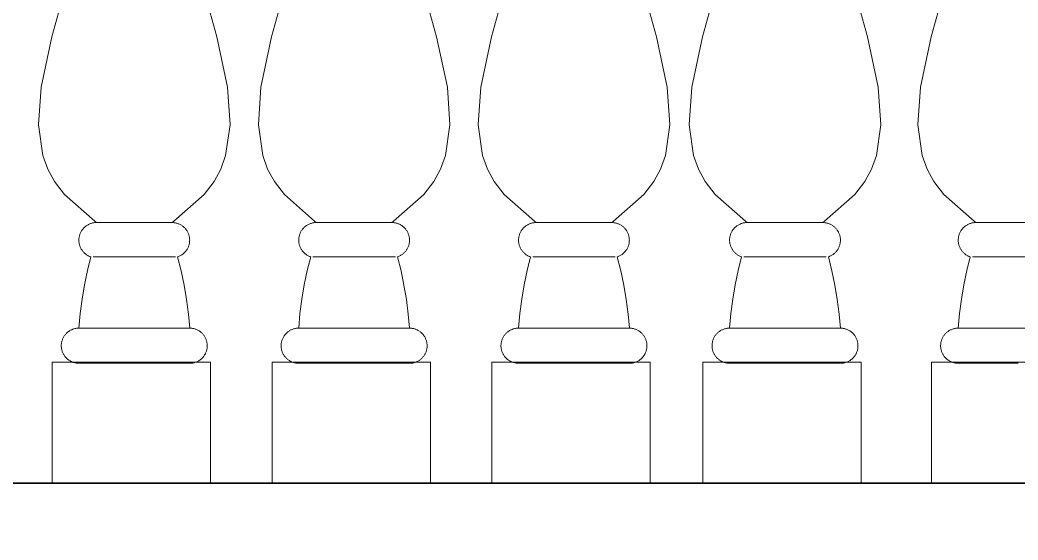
# Model space of a CAD drawing. Header units: inches. Extents: x 8351 to 42256, y 21052 to 33437.
# Drawn here: x 25465.89 to 25494.26, y 24290.6 to 24305.38 of the extents above; entities that cross this region are included whole.
import ezdxf

# ---------------------------------------------------------------- set-up
doc = ezdxf.new("R2010")
doc.units = ezdxf.units.IN
doc.header["$MEASUREMENT"] = 0
for name, color, linetype, lineweight in [('A-GENM', 13, 'Continuous', 9), ('A-WALL', 7, 'Continuous', 35), ('A-WALL-PATT', 111, 'Continuous', 13)]:
    doc.layers.add(name, color=color, linetype=linetype, lineweight=lineweight)

# ---------------------------------------------------------------- blocks, each defined once
blk = doc.blocks.new('Railing_post_7739_2__rfa HARRIS - post-341513-South')
at = {"layer": 'A-GENM'}
for p, q in [((-340.504, 13.402), (-341.527, 13.402)), ((-339.482, 13.402), (-340.504, 13.402)), ((-340.504, 12.427), (-341.677, 12.427)), ((-339.332, 12.427), (-340.504, 12.427)), ((-340.504, 10.402), (-342.079, 10.402)), ((-338.929, 10.402), (-340.504, 10.402)), ((-342.837, 6), (-342.837, 9.439)), ((-338.337, 9.439), (-342.837, 9.439)), ((-338.337, 9.439), (-338.337, 6))]:
    blk.add_line(p, q, dxfattribs=at)
at = {"layer": 'A-GENM', "flags": 128}
for points in [[(-341.579, 13.402), (-341.628, 13.441), (-342.488, 14.201), (-342.772, 14.566), (-342.964, 14.922), (-343.102, 15.309), (-343.227, 16.177), (-343.155, 17.249), (-342.849, 18.681), (-342.186, 21.077), (-341.788, 23.248), (-341.598, 25.565), (-341.579, 25.902)], [(-339.429, 13.402), (-339.38, 13.441), (-338.521, 14.201), (-338.237, 14.566), (-338.045, 14.922), (-337.906, 15.309), (-337.781, 16.177), (-337.853, 17.249), (-338.16, 18.681), (-338.823, 21.077), (-339.221, 23.248), (-339.411, 25.565), (-339.429, 25.902)], [(-341.737, 12.427), (-341.756, 12.434), (-341.774, 12.441), (-341.793, 12.45), (-341.811, 12.459), (-341.828, 12.468), (-341.845, 12.478), (-341.862, 12.489), (-341.878, 12.501), (-341.894, 12.513), (-341.909, 12.526), (-341.924, 12.54), (-341.938, 12.554), (-341.952, 12.568), (-341.965, 12.584), (-341.977, 12.599), (-341.989, 12.615), (-342, 12.632), (-342.011, 12.649), (-342.02, 12.667), (-342.029, 12.684), (-342.038, 12.703), (-342.045, 12.721), (-342.052, 12.74), (-342.058, 12.759), (-342.064, 12.778), (-342.068, 12.798), (-342.072, 12.817), (-342.075, 12.837), (-342.077, 12.857), (-342.079, 12.877), (-342.079, 12.897), (-342.079, 12.917), (-342.078, 12.937), (-342.076, 12.957), (-342.074, 12.977), (-342.07, 12.996), (-342.066, 13.016), (-342.061, 13.035), (-342.055, 13.054), (-342.049, 13.073), (-342.042, 13.092), (-342.034, 13.11), (-342.025, 13.128), (-342.016, 13.146), (-342.005, 13.163), (-341.995, 13.18), (-341.983, 13.196), (-341.971, 13.212), (-341.958, 13.228), (-341.945, 13.243), (-341.931, 13.257), (-341.917, 13.271), (-341.902, 13.284), (-341.886, 13.297), (-341.87, 13.309), (-341.854, 13.32), (-341.837, 13.33), (-341.819, 13.34), (-341.802, 13.35), (-341.783, 13.358), (-341.765, 13.366), (-341.746, 13.373), (-341.727, 13.379), (-341.708, 13.385), (-341.689, 13.39), (-341.669, 13.394), (-341.649, 13.397), (-341.63, 13.399), (-341.61, 13.401), (-341.59, 13.402), (-341.579, 13.402)], [(-340.504, 13.402), (-340.547, 13.402), (-340.59, 13.402), (-340.633, 13.402), (-340.676, 13.402), (-340.718, 13.402), (-340.76, 13.402), (-340.801, 13.402), (-340.842, 13.402), (-340.883, 13.402), (-340.923, 13.402), (-340.962, 13.402), (-341.001, 13.402), (-341.038, 13.402), (-341.075, 13.402), (-341.111, 13.402), (-341.146, 13.402), (-341.18, 13.402), (-341.213, 13.402), (-341.245, 13.402), (-341.275, 13.402), (-341.305, 13.402), (-341.333, 13.402), (-341.36, 13.402), (-341.385, 13.402), (-341.409, 13.402), (-341.431, 13.402), (-341.452, 13.402), (-341.472, 13.402), (-341.49, 13.402), (-341.506, 13.402), (-341.521, 13.402), (-341.534, 13.402), (-341.546, 13.402), (-341.555, 13.402), (-341.564, 13.402), (-341.57, 13.402), (-341.575, 13.402), (-341.578, 13.402), (-341.579, 13.402)], [(-341.579, 13.402), (-341.578, 13.402), (-341.576, 13.402), (-341.572, 13.402), (-341.566, 13.402), (-341.558, 13.402), (-341.548, 13.402), (-341.537, 13.402), (-341.525, 13.402), (-341.51, 13.402), (-341.494, 13.402), (-341.477, 13.402), (-341.458, 13.402), (-341.437, 13.402), (-341.415, 13.402), (-341.391, 13.402), (-341.367, 13.402)], [(-339.429, 13.402), (-339.43, 13.402), (-339.433, 13.402), (-339.437, 13.402), (-339.443, 13.402), (-339.451, 13.402), (-339.46, 13.402), (-339.471, 13.402), (-339.484, 13.402), (-339.498, 13.402), (-339.514, 13.402), (-339.532, 13.402), (-339.551, 13.402), (-339.571, 13.402), (-339.594, 13.402), (-339.617, 13.402), (-339.642, 13.402), (-339.669, 13.402), (-339.696, 13.402), (-339.725, 13.402), (-339.755, 13.402), (-339.787, 13.402), (-339.819, 13.402), (-339.853, 13.402), (-339.888, 13.402), (-339.924, 13.402), (-339.96, 13.402), (-339.998, 13.402), (-340.036, 13.402), (-340.075, 13.402), (-340.115, 13.402), (-340.155, 13.402), (-340.196, 13.402), (-340.238, 13.402), (-340.279, 13.402), (-340.322, 13.402), (-340.364, 13.402), (-340.407, 13.402), (-340.45, 13.402), (-340.493, 13.402), (-340.504, 13.402)], [(-339.649, 13.402), (-339.624, 13.402), (-339.6, 13.402), (-339.577, 13.402), (-339.556, 13.402), (-339.537, 13.402), (-339.519, 13.402), (-339.502, 13.402), (-339.488, 13.402), (-339.475, 13.402), (-339.463, 13.402), (-339.453, 13.402), (-339.445, 13.402), (-339.439, 13.402), (-339.434, 13.402), (-339.431, 13.402), (-339.429, 13.402)], [(-339.429, 13.402), (-339.409, 13.401), (-339.389, 13.4), (-339.37, 13.398), (-339.35, 13.395), (-339.33, 13.392), (-339.311, 13.387), (-339.291, 13.382), (-339.272, 13.376), (-339.253, 13.37), (-339.235, 13.362), (-339.216, 13.354), (-339.199, 13.345), (-339.181, 13.336), (-339.164, 13.325), (-339.147, 13.314), (-339.131, 13.303), (-339.115, 13.291), (-339.1, 13.278), (-339.085, 13.264), (-339.071, 13.25), (-339.057, 13.236), (-339.044, 13.22), (-339.032, 13.205), (-339.02, 13.189), (-339.009, 13.172), (-338.998, 13.155), (-338.988, 13.137), (-338.979, 13.12), (-338.971, 13.101), (-338.963, 13.083), (-338.957, 13.064), (-338.95, 13.045), (-338.945, 13.026), (-338.94, 13.006), (-338.937, 12.987), (-338.934, 12.967), (-338.931, 12.947), (-338.93, 12.927), (-338.929, 12.907), (-338.93, 12.887), (-338.931, 12.867), (-338.932, 12.847), (-338.935, 12.827), (-338.938, 12.808), (-338.942, 12.788), (-338.947, 12.769), (-338.953, 12.75), (-338.96, 12.731), (-338.967, 12.712), (-338.975, 12.694), (-338.983, 12.676), (-338.993, 12.658), (-339.003, 12.641), (-339.014, 12.624), (-339.025, 12.608), (-339.037, 12.592), (-339.05, 12.576), (-339.063, 12.561), (-339.077, 12.547), (-339.092, 12.533), (-339.107, 12.52), (-339.122, 12.507), (-339.138, 12.495), (-339.155, 12.484), (-339.172, 12.473), (-339.189, 12.463), (-339.207, 12.454), (-339.225, 12.446), (-339.243, 12.438), (-339.262, 12.431), (-339.272, 12.427)], [(-342.079, 10.402), (-342.043, 10.814), (-341.99, 11.224), (-341.921, 11.632), (-341.836, 12.037), (-341.737, 12.427)], [(-339.272, 12.427), (-339.171, 12.026), (-339.086, 11.621), (-339.017, 11.213), (-338.965, 10.803), (-338.929, 10.402)], [(-342.079, 9.402), (-342.099, 9.402), (-342.119, 9.403), (-342.139, 9.405), (-342.159, 9.408), (-342.179, 9.412), (-342.198, 9.416), (-342.217, 9.421), (-342.237, 9.427), (-342.255, 9.434), (-342.274, 9.441), (-342.292, 9.449), (-342.31, 9.458), (-342.328, 9.468), (-342.345, 9.478), (-342.362, 9.489), (-342.378, 9.501), (-342.394, 9.513), (-342.409, 9.526), (-342.424, 9.539), (-342.438, 9.553), (-342.452, 9.568), (-342.465, 9.583), (-342.477, 9.599), (-342.489, 9.615), (-342.5, 9.632), (-342.51, 9.649), (-342.52, 9.666), (-342.529, 9.684), (-342.538, 9.702), (-342.545, 9.721), (-342.552, 9.739), (-342.558, 9.758), (-342.564, 9.778), (-342.568, 9.797), (-342.572, 9.817), (-342.575, 9.837), (-342.577, 9.856), (-342.579, 9.876), (-342.579, 9.896), (-342.579, 9.916), (-342.578, 9.936), (-342.576, 9.956), (-342.574, 9.976), (-342.57, 9.996), (-342.566, 10.015), (-342.561, 10.035), (-342.556, 10.054), (-342.549, 10.073), (-342.542, 10.092), (-342.534, 10.11), (-342.525, 10.128), (-342.516, 10.146), (-342.506, 10.163), (-342.495, 10.18), (-342.483, 10.196), (-342.471, 10.212), (-342.459, 10.227), (-342.445, 10.242), (-342.431, 10.257), (-342.417, 10.271), (-342.402, 10.284), (-342.386, 10.296), (-342.37, 10.308), (-342.354, 10.32), (-342.337, 10.33), (-342.32, 10.34), (-342.302, 10.349), (-342.284, 10.358), (-342.265, 10.366), (-342.247, 10.373), (-342.228, 10.379), (-342.209, 10.385), (-342.189, 10.39), (-342.17, 10.394), (-342.15, 10.397), (-342.13, 10.399), (-342.11, 10.401), (-342.09, 10.402), (-342.079, 10.402)], [(-340.504, 10.402), (-340.567, 10.402), (-340.63, 10.402), (-340.693, 10.402), (-340.755, 10.402), (-340.817, 10.402), (-340.879, 10.402), (-340.94, 10.402), (-341, 10.402), (-341.059, 10.402), (-341.118, 10.402), (-341.175, 10.402), (-341.232, 10.402), (-341.287, 10.402), (-341.341, 10.402), (-341.394, 10.402), (-341.445, 10.402), (-341.495, 10.402), (-341.543, 10.402), (-341.589, 10.402), (-341.634, 10.402), (-341.677, 10.402), (-341.718, 10.402), (-341.757, 10.402), (-341.794, 10.402), (-341.83, 10.402), (-341.863, 10.402), (-341.893, 10.402), (-341.922, 10.402), (-341.948, 10.402), (-341.972, 10.402), (-341.994, 10.402), (-342.013, 10.402), (-342.03, 10.402), (-342.044, 10.402), (-342.056, 10.402), (-342.066, 10.402), (-342.073, 10.402), (-342.077, 10.402), (-342.079, 10.402), (-342.079, 10.402)], [(-342.079, 10.402), (-342.078, 10.402), (-342.074, 10.402), (-342.068, 10.402), (-342.059, 10.402), (-342.048, 10.402), (-342.034, 10.402), (-342.018, 10.402), (-341.999, 10.402), (-341.978, 10.402), (-341.955, 10.402), (-341.929, 10.402), (-341.901, 10.402), (-341.871, 10.402)], [(-338.929, 10.402), (-338.931, 10.402), (-338.934, 10.402), (-338.941, 10.402), (-338.95, 10.402), (-338.961, 10.402), (-338.975, 10.402), (-338.991, 10.402), (-339.009, 10.402), (-339.03, 10.402), (-339.054, 10.402), (-339.079, 10.402), (-339.107, 10.402), (-339.138, 10.402), (-339.17, 10.402), (-339.204, 10.402), (-339.241, 10.402), (-339.28, 10.402), (-339.32, 10.402), (-339.363, 10.402), (-339.407, 10.402), (-339.453, 10.402), (-339.501, 10.402), (-339.55, 10.402), (-339.601, 10.402), (-339.653, 10.402), (-339.707, 10.402), (-339.762, 10.402), (-339.818, 10.402), (-339.875, 10.402), (-339.934, 10.402), (-339.993, 10.402), (-340.053, 10.402), (-340.113, 10.402), (-340.175, 10.402), (-340.237, 10.402), (-340.299, 10.402), (-340.362, 10.402), (-340.424, 10.402), (-340.487, 10.402), (-340.504, 10.402)], [(-339.115, 10.402), (-339.087, 10.402), (-339.06, 10.402), (-339.036, 10.402), (-339.015, 10.402), (-338.996, 10.402), (-338.979, 10.402), (-338.964, 10.402), (-338.952, 10.402), (-338.943, 10.402), (-338.936, 10.402), (-338.931, 10.402), (-338.93, 10.402), (-338.929, 10.402)], [(-338.929, 10.402), (-338.909, 10.401), (-338.889, 10.4), (-338.87, 10.398), (-338.85, 10.395), (-338.83, 10.392), (-338.811, 10.387), (-338.791, 10.382), (-338.772, 10.376), (-338.753, 10.37), (-338.735, 10.362), (-338.716, 10.354), (-338.699, 10.345), (-338.681, 10.336), (-338.664, 10.325), (-338.647, 10.314), (-338.631, 10.303), (-338.615, 10.291), (-338.6, 10.278), (-338.585, 10.264), (-338.571, 10.25), (-338.557, 10.236), (-338.544, 10.22), (-338.532, 10.205), (-338.52, 10.189), (-338.509, 10.172), (-338.498, 10.155), (-338.488, 10.137), (-338.479, 10.12), (-338.471, 10.101), (-338.463, 10.083), (-338.457, 10.064), (-338.45, 10.045), (-338.445, 10.026), (-338.44, 10.006), (-338.437, 9.987), (-338.434, 9.967), (-338.431, 9.947), (-338.43, 9.927), (-338.429, 9.907), (-338.43, 9.887), (-338.431, 9.867), (-338.432, 9.847), (-338.435, 9.827), (-338.438, 9.808), (-338.442, 9.788), (-338.447, 9.769), (-338.453, 9.75), (-338.46, 9.731), (-338.467, 9.712), (-338.475, 9.694), (-338.483, 9.676), (-338.493, 9.658), (-338.503, 9.641), (-338.514, 9.624), (-338.525, 9.608), (-338.537, 9.592), (-338.55, 9.576), (-338.563, 9.561), (-338.577, 9.547), (-338.592, 9.533), (-338.607, 9.52), (-338.622, 9.507), (-338.638, 9.495), (-338.655, 9.484), (-338.672, 9.473), (-338.689, 9.463), (-338.707, 9.454), (-338.725, 9.446), (-338.743, 9.438), (-338.762, 9.431), (-338.781, 9.424), (-338.8, 9.419), (-338.82, 9.414), (-338.839, 9.41), (-338.859, 9.407), (-338.879, 9.404), (-338.899, 9.403), (-338.919, 9.402), (-338.929, 9.402)], [(-342.013, 9.402), (-342.03, 9.402), (-342.044, 9.402), (-342.056, 9.402), (-342.066, 9.402), (-342.073, 9.402), (-342.077, 9.402), (-342.079, 9.402), (-342.079, 9.402)], [(-342.079, 9.402), (-342.078, 9.402), (-342.074, 9.402), (-342.068, 9.402), (-342.059, 9.402), (-342.048, 9.402), (-342.034, 9.402), (-342.018, 9.402), (-341.999, 9.402), (-341.978, 9.402), (-341.955, 9.402), (-341.929, 9.402), (-341.901, 9.402), (-341.871, 9.402), (-341.839, 9.402), (-341.804, 9.402), (-341.768, 9.402), (-341.729, 9.402), (-341.688, 9.402), (-341.646, 9.402), (-341.602, 9.402), (-341.556, 9.402), (-341.508, 9.402), (-341.458, 9.402), (-341.408, 9.402), (-341.355, 9.402), (-341.302, 9.402), (-341.247, 9.402), (-341.19, 9.402), (-341.133, 9.402), (-341.075, 9.402), (-341.016, 9.402), (-340.956, 9.402), (-340.895, 9.402), (-340.834, 9.402), (-340.772, 9.402), (-340.71, 9.402), (-340.647, 9.402), (-340.584, 9.402), (-340.521, 9.402), (-340.504, 9.402)], [(-340.504, 9.402), (-340.441, 9.402), (-340.378, 9.402), (-340.316, 9.402), (-340.253, 9.402), (-340.191, 9.402), (-340.13, 9.402), (-340.069, 9.402), (-340.009, 9.402), (-339.95, 9.402), (-339.891, 9.402), (-339.834, 9.402), (-339.777, 9.402), (-339.722, 9.402), (-339.668, 9.402), (-339.615, 9.402), (-339.564, 9.402), (-339.514, 9.402), (-339.466, 9.402), (-339.419, 9.402), (-339.375, 9.402), (-339.332, 9.402), (-339.29, 9.402), (-339.251, 9.402), (-339.214, 9.402), (-339.179, 9.402), (-339.146, 9.402), (-339.115, 9.402), (-339.087, 9.402), (-339.06, 9.402), (-339.036, 9.402), (-339.015, 9.402), (-338.996, 9.402), (-338.979, 9.402), (-338.964, 9.402), (-338.952, 9.402), (-338.943, 9.402), (-338.936, 9.402), (-338.931, 9.402), (-338.93, 9.402), (-338.929, 9.402)], [(-338.929, 9.402), (-338.931, 9.402), (-338.934, 9.402), (-338.941, 9.402), (-338.95, 9.402), (-338.961, 9.402), (-338.975, 9.402), (-338.991, 9.402)]]:
    blk.add_lwpolyline(points, dxfattribs=at)
blk = doc.blocks.new('Railing_post_7739_2__rfa HARRIS - post-V3-South')
at = {"layer": 'A-GENM'}
for p, q in [((-278.004, 13.402), (-279.027, 13.402)), ((-276.982, 13.402), (-278.004, 13.402)), ((-278.004, 12.427), (-279.177, 12.427)), ((-276.832, 12.427), (-278.004, 12.427)), ((-278.004, 10.402), (-279.579, 10.402)), ((-276.429, 10.402), (-278.004, 10.402)), ((-280.337, 6), (-280.337, 9.439)), ((-275.837, 9.439), (-280.337, 9.439))]:
    blk.add_line(p, q, dxfattribs=at)
at = {"layer": 'A-GENM', "flags": 128}
for points in [[(-279.079, 13.402), (-279.128, 13.441), (-279.988, 14.201), (-280.272, 14.566), (-280.464, 14.922), (-280.602, 15.309), (-280.727, 16.177), (-280.655, 17.249), (-280.349, 18.681), (-279.686, 21.077), (-279.288, 23.248), (-279.098, 25.565), (-279.079, 25.902)], [(-279.237, 12.427), (-279.256, 12.434), (-279.274, 12.441), (-279.293, 12.45), (-279.311, 12.459), (-279.328, 12.468), (-279.345, 12.478), (-279.362, 12.489), (-279.378, 12.501), (-279.394, 12.513), (-279.409, 12.526), (-279.424, 12.54), (-279.438, 12.554), (-279.452, 12.568), (-279.465, 12.584), (-279.477, 12.599), (-279.489, 12.615), (-279.5, 12.632), (-279.511, 12.649), (-279.52, 12.667), (-279.529, 12.684), (-279.538, 12.703), (-279.545, 12.721), (-279.552, 12.74), (-279.558, 12.759), (-279.564, 12.778), (-279.568, 12.798), (-279.572, 12.817), (-279.575, 12.837), (-279.577, 12.857), (-279.579, 12.877), (-279.579, 12.897), (-279.579, 12.917), (-279.578, 12.937), (-279.576, 12.957), (-279.574, 12.977), (-279.57, 12.996), (-279.566, 13.016), (-279.561, 13.035), (-279.555, 13.054), (-279.549, 13.073), (-279.542, 13.092), (-279.534, 13.11), (-279.525, 13.128), (-279.516, 13.146), (-279.505, 13.163), (-279.495, 13.18), (-279.483, 13.196), (-279.471, 13.212), (-279.458, 13.228), (-279.445, 13.243), (-279.431, 13.257), (-279.417, 13.271), (-279.402, 13.284), (-279.386, 13.297), (-279.37, 13.309), (-279.354, 13.32), (-279.337, 13.33), (-279.319, 13.34), (-279.302, 13.35), (-279.283, 13.358), (-279.265, 13.366), (-279.246, 13.373), (-279.227, 13.379), (-279.208, 13.385), (-279.189, 13.39), (-279.169, 13.394), (-279.149, 13.397), (-279.13, 13.399), (-279.11, 13.401), (-279.09, 13.402), (-279.079, 13.402)], [(-278.004, 13.402), (-278.047, 13.402), (-278.09, 13.402), (-278.133, 13.402), (-278.176, 13.402), (-278.218, 13.402), (-278.26, 13.402), (-278.301, 13.402), (-278.342, 13.402), (-278.383, 13.402), (-278.423, 13.402), (-278.462, 13.402), (-278.501, 13.402), (-278.538, 13.402), (-278.575, 13.402), (-278.611, 13.402), (-278.646, 13.402), (-278.68, 13.402), (-278.713, 13.402), (-278.745, 13.402), (-278.775, 13.402), (-278.805, 13.402), (-278.833, 13.402), (-278.86, 13.402), (-278.885, 13.402), (-278.909, 13.402), (-278.931, 13.402), (-278.952, 13.402), (-278.972, 13.402), (-278.99, 13.402), (-279.006, 13.402), (-279.021, 13.402), (-279.034, 13.402), (-279.046, 13.402), (-279.055, 13.402), (-279.064, 13.402), (-279.07, 13.402), (-279.075, 13.402), (-279.078, 13.402), (-279.079, 13.402)], [(-279.079, 13.402), (-279.078, 13.402), (-279.076, 13.402), (-279.072, 13.402), (-279.066, 13.402), (-279.058, 13.402), (-279.048, 13.402), (-279.037, 13.402), (-279.025, 13.402), (-279.01, 13.402), (-278.994, 13.402), (-278.977, 13.402), (-278.958, 13.402), (-278.937, 13.402), (-278.915, 13.402), (-278.891, 13.402), (-278.867, 13.402)], [(-277.864, 13.402), (-277.907, 13.402), (-277.95, 13.402), (-277.993, 13.402), (-278.004, 13.402)], [(-279.579, 10.402), (-279.543, 10.814), (-279.49, 11.224), (-279.421, 11.632), (-279.336, 12.037), (-279.237, 12.427)], [(-279.579, 9.402), (-279.599, 9.402), (-279.619, 9.403), (-279.639, 9.405), (-279.659, 9.408), (-279.679, 9.412), (-279.698, 9.416), (-279.717, 9.421), (-279.737, 9.427), (-279.755, 9.434), (-279.774, 9.441), (-279.792, 9.449), (-279.81, 9.458), (-279.828, 9.468), (-279.845, 9.478), (-279.862, 9.489), (-279.878, 9.501), (-279.894, 9.513), (-279.909, 9.526), (-279.924, 9.539), (-279.938, 9.553), (-279.952, 9.568), (-279.965, 9.583), (-279.977, 9.599), (-279.989, 9.615), (-280, 9.632), (-280.01, 9.649), (-280.02, 9.666), (-280.029, 9.684), (-280.038, 9.702), (-280.045, 9.721), (-280.052, 9.739), (-280.058, 9.758), (-280.064, 9.778), (-280.068, 9.797), (-280.072, 9.817), (-280.075, 9.837), (-280.077, 9.856), (-280.079, 9.876), (-280.079, 9.896), (-280.079, 9.916), (-280.078, 9.936), (-280.076, 9.956), (-280.074, 9.976), (-280.07, 9.996), (-280.066, 10.015), (-280.061, 10.035), (-280.056, 10.054), (-280.049, 10.073), (-280.042, 10.092), (-280.034, 10.11), (-280.025, 10.128), (-280.016, 10.146), (-280.006, 10.163), (-279.995, 10.18), (-279.983, 10.196), (-279.971, 10.212), (-279.959, 10.227), (-279.945, 10.242), (-279.931, 10.257), (-279.917, 10.271), (-279.902, 10.284), (-279.886, 10.296), (-279.87, 10.308), (-279.854, 10.32), (-279.837, 10.33), (-279.82, 10.34), (-279.802, 10.349), (-279.784, 10.358), (-279.765, 10.366), (-279.747, 10.373), (-279.728, 10.379), (-279.709, 10.385), (-279.689, 10.39), (-279.67, 10.394), (-279.65, 10.397), (-279.63, 10.399), (-279.61, 10.401), (-279.59, 10.402), (-279.579, 10.402)], [(-278.004, 10.402), (-278.067, 10.402), (-278.13, 10.402), (-278.193, 10.402), (-278.255, 10.402), (-278.317, 10.402), (-278.379, 10.402), (-278.44, 10.402), (-278.5, 10.402), (-278.559, 10.402), (-278.618, 10.402), (-278.675, 10.402), (-278.732, 10.402), (-278.787, 10.402), (-278.841, 10.402), (-278.894, 10.402), (-278.945, 10.402), (-278.995, 10.402), (-279.043, 10.402), (-279.089, 10.402), (-279.134, 10.402), (-279.177, 10.402), (-279.218, 10.402), (-279.257, 10.402), (-279.294, 10.402), (-279.33, 10.402), (-279.363, 10.402), (-279.393, 10.402), (-279.422, 10.402), (-279.448, 10.402), (-279.472, 10.402), (-279.494, 10.402), (-279.513, 10.402), (-279.53, 10.402), (-279.544, 10.402), (-279.556, 10.402), (-279.566, 10.402), (-279.573, 10.402), (-279.577, 10.402), (-279.579, 10.402), (-279.579, 10.402)], [(-279.579, 10.402), (-279.578, 10.402), (-279.574, 10.402), (-279.568, 10.402), (-279.559, 10.402), (-279.548, 10.402), (-279.534, 10.402), (-279.518, 10.402), (-279.499, 10.402), (-279.478, 10.402), (-279.455, 10.402), (-279.429, 10.402), (-279.401, 10.402), (-279.371, 10.402)], [(-277.862, 10.402), (-277.924, 10.402), (-277.987, 10.402), (-278.004, 10.402)], [(-279.513, 9.402), (-279.53, 9.402), (-279.544, 9.402), (-279.556, 9.402), (-279.566, 9.402), (-279.573, 9.402), (-279.577, 9.402), (-279.579, 9.402), (-279.579, 9.402)], [(-279.579, 9.402), (-279.578, 9.402), (-279.574, 9.402), (-279.568, 9.402), (-279.559, 9.402), (-279.548, 9.402), (-279.534, 9.402), (-279.518, 9.402), (-279.499, 9.402), (-279.478, 9.402), (-279.455, 9.402), (-279.429, 9.402), (-279.401, 9.402), (-279.371, 9.402), (-279.339, 9.402), (-279.304, 9.402), (-279.268, 9.402), (-279.229, 9.402), (-279.188, 9.402), (-279.146, 9.402), (-279.102, 9.402), (-279.056, 9.402), (-279.008, 9.402), (-278.958, 9.402), (-278.908, 9.402), (-278.855, 9.402), (-278.802, 9.402), (-278.747, 9.402), (-278.69, 9.402), (-278.633, 9.402), (-278.575, 9.402), (-278.516, 9.402), (-278.456, 9.402), (-278.395, 9.402), (-278.334, 9.402), (-278.272, 9.402), (-278.21, 9.402), (-278.147, 9.402), (-278.084, 9.402), (-278.021, 9.402), (-278.004, 9.402)], [(-278.004, 9.402), (-277.941, 9.402), (-277.878, 9.402)]]:
    blk.add_lwpolyline(points, dxfattribs=at)

msp = doc.modelspace()

# ---------------------------------------------------------------- hatches: boundary and pattern name
at = {"layer": 'A-WALL-PATT', "lineweight": 9}
h = msp.add_hatch(dxfattribs=at)
h.set_pattern_fill('FP_3', color=256, style=0, pattern_type=2)
h.set_pattern_definition([(0, (25426.6373, 24286.217), (0, 3), [])])
h.paths.add_polyline_path([(25486.584, 24286.217), (25522.637, 24286.217), (25522.604, 24292.217), (25426.637, 24292.217), (25426.637, 24286.217), (25450.564, 24286.217)], flags=0)

# ---------------------------------------------------------------- linework, layer by layer
at = {"layer": 'A-WALL'}
msp.add_line((25522.637, 24292.217), (25426.637, 24292.217), dxfattribs=at)

# ---------------------------------------------------------------- block references
at = {"layer": 'A-GENM'}
for name, p in [('Railing_post_7739_2__rfa HARRIS - post-341513-South', (25809.641, 24286.217)), ('Railing_post_7739_2__rfa HARRIS - post-341513-South', (25815.891, 24286.217)), ('Railing_post_7739_2__rfa HARRIS - post-341513-South', (25822.141, 24286.217)), ('Railing_post_7739_2__rfa HARRIS - post-341513-South', (25828.141, 24286.217)), ('Railing_post_7739_2__rfa HARRIS - post-V3-South', (25772.141, 24286.217))]:
    msp.add_blockref(name, p, dxfattribs=at)

doc.saveas('drawing.dxf')
